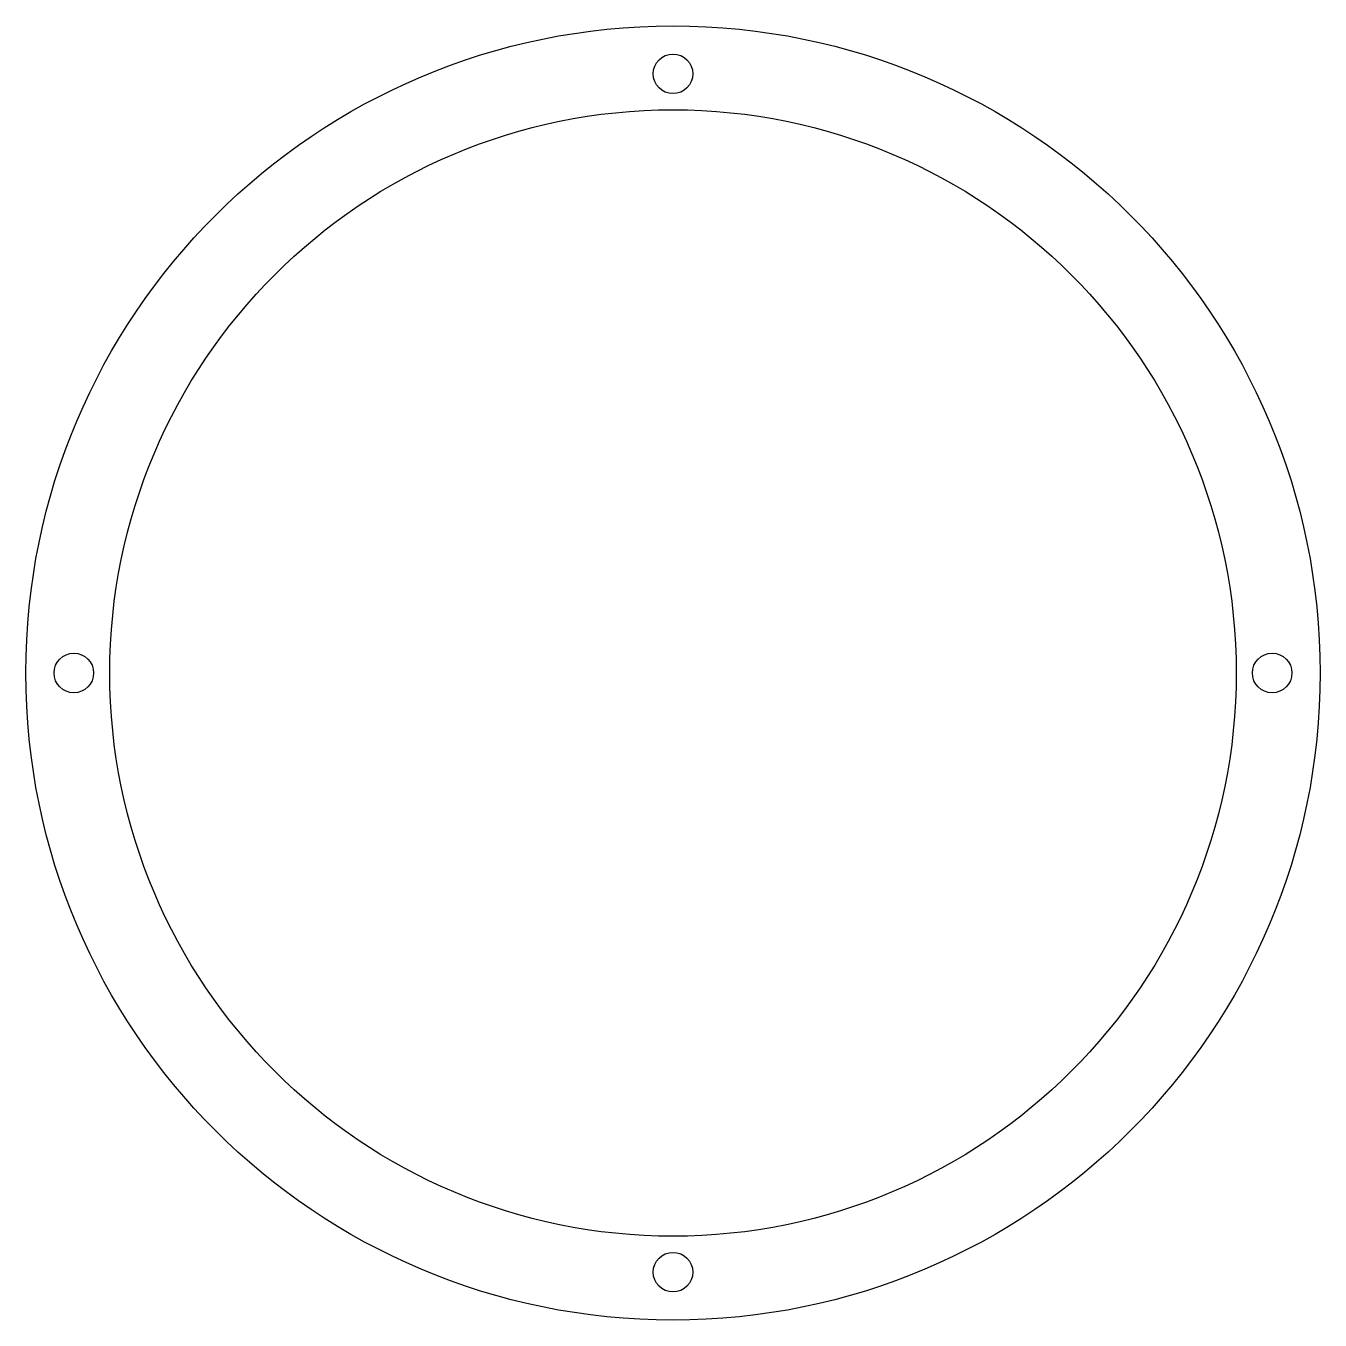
# Model space of a CAD drawing. Header units: millimetres. Extents: x 146 to 254, y -204 to -96.
import ezdxf

# ---------------------------------------------------------------- set-up
doc = ezdxf.new("R2010")
doc.units = ezdxf.units.MM
doc.layers.get('0').update_dxf_attribs({"linetype": 'CONTINUOUS'})

msp = doc.modelspace()

# ---------------------------------------------------------------- linework, layer by layer
for centre, radius in [((200, -150), 54), ((200, -100), 1.65), ((200, -150), 47), ((150, -150), 1.65), ((250, -150), 1.65), ((200, -200), 1.65)]:
    msp.add_circle(centre, radius)

doc.saveas('drawing.dxf')
